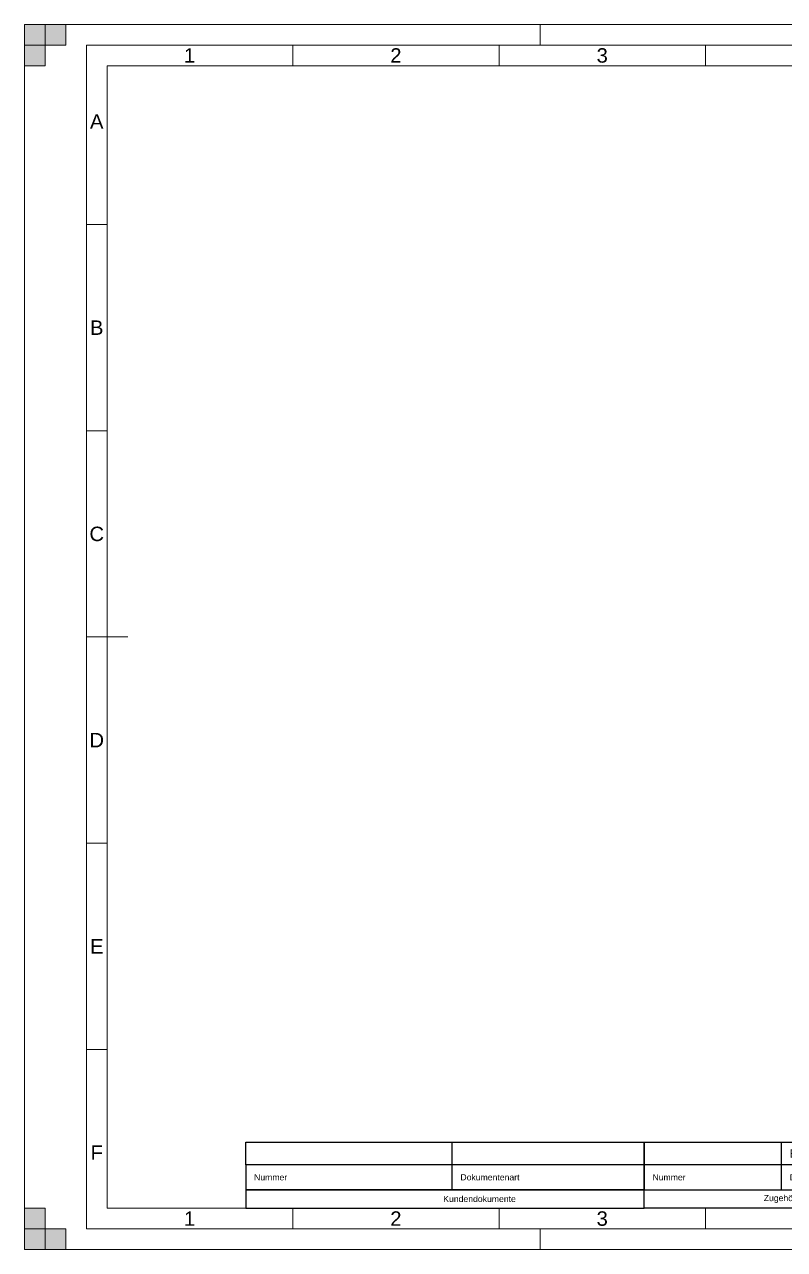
# Paper-space layout 'A3 - Landscape' of a CAD drawing. Header units: millimetres. Extents: x 0 to 420, y 0 to 297.
# Drawn here: x 0 to 184.2, y 0 to 297 of the extents above; entities that cross this region are included whole.
import ezdxf
from ezdxf.enums import TextEntityAlignment as Align

# ---------------------------------------------------------------- set-up
doc = ezdxf.new("R2010")
doc.units = ezdxf.units.MM
for name, color, linetype, lineweight in [('CDL_FRAME', 7, 'Continuous', 18), ('CDL_FRAME_GREEN', 3, 'Continuous', 18), ('CDL_FRAME_RED', 1, 'Continuous', 18), ('CDL_FRAME_YELLOW', 2, 'Continuous', 18)]:
    doc.layers.add(name, color=color, linetype=linetype, lineweight=lineweight)
for name, color, linetype in [('CDL_LANGUAGE_DE', 3, 'Continuous'), ('CDL_TITLE_BLOCK', 7, 'Continuous'), ('CDL_TITLE_BLOCK_GREEN', 3, 'Continuous')]:
    doc.layers.add(name, color=color, linetype=linetype)
doc.styles.add('RHI-CD2012', font='arial.ttf', dxfattribs={"height": 3})
doc.styles.add('RHI_BORDER', font='arial.ttf')
doc.styles.add('RHI_HEADER2017-H2', font='arial.ttf', dxfattribs={"height": 2})

# ---------------------------------------------------------------- blocks, each defined once
blk = doc.blocks.new('CDB_Additional Documents - Single line')
at = {"layer": 'CDL_TITLE_BLOCK_GREEN'}
blk.add_line((33.27, 0), (33.27, 5.5), dxfattribs=at)
blk.add_lwpolyline([(0, 5.5), (79.82, 5.5), (79.82, 0), (0, 0)], close=True, dxfattribs=at)
at = {"style": 'RHI_HEADER2017-H2'}
blk.add_attdef('TYPE', text='', height=2, dxfattribs=at).set_placement((35.27, 2.75), align=Align.MIDDLE_LEFT)
at = {"layer": 'CDL_TITLE_BLOCK', "style": 'RHI_HEADER2017-H2'}
blk.add_attdef('NUMBER', text='', height=2, dxfattribs=at).set_placement((2, 2.75), align=Align.MIDDLE_LEFT)
blk = doc.blocks.new('CDB_Customer Documents - Single line')
at = {"layer": 'CDL_TITLE_BLOCK_GREEN'}
blk.add_line((33.27, 0), (33.27, 5.5), dxfattribs=at)
blk.add_lwpolyline([(-16.73, 5.5), (79.82, 5.5), (79.82, 0), (-16.73, 0)], close=True, dxfattribs=at)
at = {"style": 'RHI_HEADER2017-H2'}
blk.add_attdef('TYPE', text='', height=2, dxfattribs=at).set_placement((35.27, 2.75), align=Align.MIDDLE_LEFT)
at = {"layer": 'CDL_TITLE_BLOCK', "style": 'RHI_HEADER2017-H2'}
blk.add_attdef('NUMBER', text='', height=2, dxfattribs=at).set_placement((-14.73, 2.75), align=Align.MIDDLE_LEFT)
blk = doc.blocks.new('CDB_Addintional documents')
at = {"layer": 'CDL_TITLE_BLOCK'}
blk.add_line((-46.55, 4.5), (-46.55, 10.5), dxfattribs=at)
for points in [[(0, 10.5), (-79.82, 10.5), (-79.82, 4.5), (0, 4.5)], [(-79.82, 4.5), (0, 4.5), (0, 0), (-79.82, 0)]]:
    blk.add_lwpolyline(points, close=True, dxfattribs=at)
at = {"layer": 'CDL_LANGUAGE_DE', "char_height": 1.5, "line_spacing_factor": 0.88, "style": 'RHI-CD2012'}
for s, insert, attachment_point in [('Nummer', (-77.82, 7.5), 4), ('Zugehörige Dokumente', (-39.91, 2.25), 5)]:
    blk.add_mtext(s, dxfattribs=dict(at, insert=insert, attachment_point=attachment_point))
at = {"layer": 'CDL_LANGUAGE_DE', "insert": (-44.55, 7.5), "char_height": 1.5, "width": 31.3227, "attachment_point": 4, "style": 'RHI-CD2012'}
blk.add_mtext('Dokumentenart', dxfattribs=at)
blk = doc.blocks.new('CDB_client documents')
at = {"layer": 'CDL_TITLE_BLOCK'}
blk.add_line((-46.55, 4.5), (-46.55, 10.5), dxfattribs=at)
for points in [[(-96.55, 4.5), (0, 4.5), (0, 10.5), (-96.55, 10.5)], [(0, 4.5), (-96.55, 4.5), (-96.55, 0), (0, 0)]]:
    blk.add_lwpolyline(points, close=True, dxfattribs=at)
at = {"layer": 'CDL_LANGUAGE_DE', "char_height": 1.5, "line_spacing_factor": 0.88, "style": 'RHI-CD2012'}
for s, insert, attachment_point in [('Nummer', (-94.55, 7.5), 4), ('Kundendokumente', (-39.91, 2.25), 5)]:
    blk.add_mtext(s, dxfattribs=dict(at, insert=insert, attachment_point=attachment_point))
at = {"layer": 'CDL_LANGUAGE_DE', "insert": (-44.55, 7.5), "char_height": 1.5, "width": 31.3227, "attachment_point": 4, "style": 'RHI-CD2012'}
blk.add_mtext('Dokumentenart', dxfattribs=at)
blk = doc.blocks.new('LANDSCAPE_DINA3_FRAME_REV03_ISO5457')
at = {"layer": 'CDL_FRAME_GREEN'}
h = blk.add_hatch(color=256, dxfattribs=at)
h.dxf.hatch_style = 1
h.paths.add_polyline_path([(5, 297), (0, 297), (0, 292), (5, 292)])
h = blk.add_hatch(color=256, dxfattribs=at)
h.dxf.hatch_style = 1
h.paths.add_polyline_path([(5, 292), (10, 292), (10, 297), (5, 297)])
h = blk.add_hatch(color=256, dxfattribs=at)
h.dxf.hatch_style = 1
h.paths.add_polyline_path([(5, 292), (0, 292), (0, 287), (5, 287)])
h = blk.add_hatch(color=256, dxfattribs=at)
h.dxf.hatch_style = 1
h.paths.add_polyline_path([(5, 5), (0, 5), (0, 10), (5, 10)])
h = blk.add_hatch(color=256, dxfattribs=at)
h.dxf.hatch_style = 1
h.paths.add_polyline_path([(5, 0), (0, 0), (0, 5), (5, 5)])
h = blk.add_hatch(color=256, dxfattribs=at)
h.dxf.hatch_style = 1
h.paths.add_polyline_path([(5, 5), (10, 5), (10, 0), (5, 0)])
at = {"layer": 'CDL_FRAME', "linetype": 'Continuous'}
for p, q in [((20, 287), (410, 287)), ((20, 10), (20, 287)), ((15, 148.5), (25, 148.5)), ((20, 10), (410, 10))]:
    blk.add_line(p, q, dxfattribs=at)
at = {"layer": 'CDL_FRAME_GREEN', "linetype": 'Continuous'}
for p, q in [((0, 297), (420, 297)), ((0, 0), (0, 297)), ((125, 297), (125, 292)), ((125, 0), (125, 5)), ((0, 0), (420, 0))]:
    blk.add_line(p, q, dxfattribs=at)
at = {"layer": 'CDL_FRAME_GREEN'}
for points in [[(5, 287), (0, 287), (0, 297), (5, 297)], [(0, 292), (10, 292), (10, 297), (0, 297)], [(5, 10), (0, 10), (0, 0), (5, 0)], [(0, 5), (10, 5), (10, 0), (0, 0)]]:
    blk.add_lwpolyline(points, close=True, dxfattribs=at)
at = {"layer": 'CDL_FRAME_RED', "linetype": 'Continuous'}
for p, q in [((15, 5), (15, 292)), ((15, 292), (415, 292)), ((15, 5), (415, 5))]:
    blk.add_line(p, q, dxfattribs=at)
at = {"layer": 'CDL_FRAME_YELLOW', "linetype": 'Continuous'}
for p, q in [((65, 287), (65, 292)), ((115, 287), (115, 292)), ((165, 287), (165, 292)), ((15, 248.5), (20, 248.5)), ((15, 198.5), (20, 198.5)), ((15, 98.5), (20, 98.5)), ((15, 48.5), (20, 48.5)), ((65, 5), (65, 10)), ((115, 5), (115, 10)), ((165, 5), (165, 10))]:
    blk.add_line(p, q, dxfattribs=at)
at = {"layer": 'CDL_FRAME_GREEN', "linetype": 'Continuous', "style": 'RHI_BORDER'}
for s, p in [('1', (40, 289.5)), ('2', (90, 289.5)), ('3', (140, 289.5)), ('A', (17.5, 273.5)), ('B', (17.5, 223.5)), ('C', (17.5, 173.5)), ('D', (17.5, 123.5)), ('E', (17.5, 73.5)), ('F', (17.5, 23.5)), ('1', (40, 7.5)), ('2', (90, 7.5)), ('3', (140, 7.5))]:
    blk.add_text(s, height=3.5, dxfattribs=at).set_placement(p, align=Align.MIDDLE_CENTER)

psp = doc.layouts.new('A3 - Landscape')

# ---------------------------------------------------------------- block references
at = {"layer": 'CDL_TITLE_BLOCK', "lineweight": 0}
psp.add_blockref('LANDSCAPE_DINA3_FRAME_REV03_ISO5457', (0, 0), dxfattribs=at)
at = {"layer": 'CDL_TITLE_BLOCK'}
for name, p in [('CDB_Customer Documents - Single line', (70.35, 20.5)), ('CDB_client documents', (150.18, 10)), ('CDB_Addintional documents', (230, 10))]:
    psp.add_blockref(name, p, dxfattribs=at)
psp.add_blockref('CDB_Additional Documents - Single line', (150.18, 20.5), dxfattribs=at).add_auto_attribs({'TYPE': 'BILL OF MATERIALS'})

doc.saveas('drawing.dxf')
